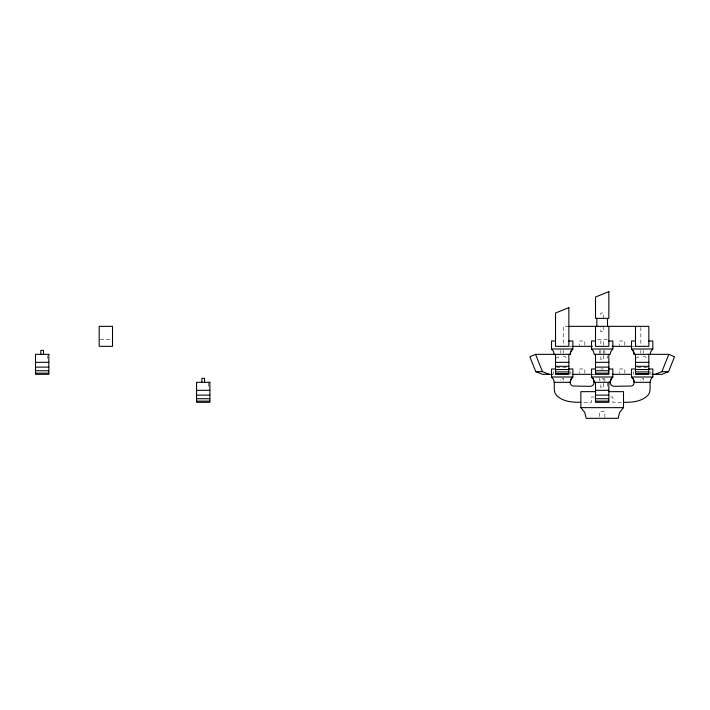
<?xml version="1.0" encoding="UTF-8"?>
<svg xmlns="http://www.w3.org/2000/svg" width="710" height="710" viewBox="0 0 710 710"><rect width="100%" height="100%" fill="white"/><g stroke="black" fill="none" stroke-linecap="round" stroke-linejoin="round"><path stroke-width="0.53" stroke-dasharray="3.55 2.66" d="M555.531 358.328L561.237 356.047M635.503 358.328L641.219 356.047M568.861 326.343L563.527 326.343L563.527 346.338M100.208 339.673L110.458 339.673M597.563 339.673L607.822 339.673M569.855 346.338L572.056 346.338M631.501 346.338L634.5 346.338M556.551 367.665L566.802 367.665M637.553 367.665L648.833 367.665M600.846 368.996L603.509 368.996M592.513 374.33L595.512 374.33M594.519 396.988L591.519 396.988L591.519 402.321L581.916 402.321M610.84 396.988L612.845 396.988L612.845 402.321L622.439 402.321M643.118 356.047L648.833 358.328M563.145 356.047L568.861 358.328M650.83 371.658L650.83 374.33M643.5 350.332L643.5 353.332M643.5 380.329L643.5 378.323L640.837 378.323L640.837 380.329M640.837 327.399L640.837 345.282M640.837 350.332L640.837 353.332M633.506 371.658L633.506 374.33M624.835 345.273L624.835 341.004L619.51 341.004L619.51 345.273M624.835 373.265L624.835 368.996L619.51 368.996L619.51 373.265M607.511 355.861L607.511 358.328M607.511 383.107L607.511 386.32M604.849 350.332L604.849 353.562M604.849 378.066L604.849 382.326M604.849 417.365L604.849 411.649L599.515 411.649L599.515 417.365M603.509 318.346L603.509 313.012L600.846 313.012L600.846 317.281M603.509 326.343L603.509 331.677L600.846 331.677L600.846 326.343M603.509 345.273L603.509 341.004L600.846 341.004L600.846 345.273M603.509 350.332L603.509 353.332M603.509 355.399L603.509 359.668L600.846 359.668L600.846 355.399M603.509 380.329L603.509 378.323L600.846 378.323L600.846 380.329M603.509 383.391L603.509 387.66L600.846 387.66L600.846 383.391M600.846 350.332L600.846 353.332M599.515 350.332L599.515 353.562M599.515 378.066L599.515 380.8M584.854 345.273L584.854 341.004L579.52 341.004L579.52 345.273M584.854 373.265L584.854 368.996L579.52 368.996L579.52 373.265M570.858 371.658L570.858 374.33M563.527 350.332L563.527 353.332M563.527 380.329L563.527 378.323L560.856 378.323L560.856 380.329M560.856 350.332L560.856 353.332M553.525 371.658L553.525 374.33M208.554 383.107L208.554 386.32M47.499 355.861L47.499 358.328"/><path stroke-width="1.06" d="M552.424 374.33L542.467 374.33L535.802 371.658L529.855 356.81L535.535 354.334L570.192 354.334L570.929 351.37L572.855 349L572.855 341.004L568.861 341.004M650.165 354.334L650.901 351.37L652.827 349L652.827 341.004L648.833 341.004M623.504 402.321C632.06 402.384 641.813 401.727 648.035 395.124C652.632 389.932 647.236 381.518 652.827 376.992L652.827 368.996L648.833 368.996M655.232 374.33L661.897 371.658L668.829 354.334L674.5 356.81L668.563 371.658L661.897 374.33L651.931 374.33M608.843 341.004L612.845 341.004L612.845 349L610.911 351.37L610.174 354.334L594.181 354.334L593.445 351.37L591.519 349L591.519 341.004L595.512 341.004M608.843 391.654L623.504 391.654L623.504 407.646L619.653 412.386L618.17 418.314L586.185 418.314L584.712 412.386L580.851 407.646L580.851 391.654L595.512 391.654M568.861 326.343L648.833 326.343L648.833 346.338L635.503 346.338L635.503 326.343M555.531 341.004L551.528 341.004L551.528 349L553.454 351.37L554.191 354.334M635.503 341.004L631.501 341.004L631.501 349A6.993 6.993 0 0 1 634.172 354.334L668.829 354.334M572.855 346.338L592.317 346.338M612.047 346.338L631.501 346.338M551.528 349L572.855 349A6.993 6.993 0 0 0 570.192 354.334M591.519 349L612.845 349M652.827 349L631.501 349L633.435 351.37L634.172 354.334M35.5 362.331L48.83 362.331M555.531 362.331L568.861 362.331M595.512 362.331L608.843 362.331M635.503 362.331L648.833 362.331M555.531 366.333L568.861 366.333M635.503 366.333L648.833 366.333M35.5 367.132L48.83 367.132M595.512 367.132L608.843 367.132M555.531 368.996L551.528 368.996L551.528 376.992C557.128 381.518 551.723 389.932 556.329 395.124C562.542 401.727 572.304 402.384 580.851 402.321M568.861 368.996L572.855 368.996L572.855 376.992A6.993 6.993 0 0 0 570.192 382.326A4.003 4.003 0 0 0 572.659 386.018L590.188 386.32A4.003 4.003 0 0 0 594.181 382.326L610.174 382.326A4.003 4.003 0 0 0 614.177 386.32L631.705 386.018A4.003 4.003 0 0 0 634.172 382.326L633.435 379.362L631.501 376.992L631.501 368.996L635.503 368.996M595.512 368.996L591.519 368.996L591.519 376.992A6.993 6.993 0 0 1 594.181 382.326L593.445 379.362L591.519 376.992L612.845 376.992L612.845 368.996L608.843 368.996M555.531 369.528L568.861 369.528M635.503 369.528L648.833 369.528M35.5 370.726L48.83 370.726M595.512 370.726L608.843 370.726M535.802 371.658L542.467 371.658L549.132 374.33M661.897 371.658L668.563 371.658M555.531 371.925L568.861 371.925M635.503 371.925L648.833 371.925M35.5 373.132L48.83 373.132M595.512 373.132L608.843 373.132M555.531 373.531L568.861 373.531M635.503 373.531L648.833 373.531M572.855 374.33L592.3 374.33M612.064 374.33L631.501 374.33M551.528 376.992L572.855 376.992L570.929 379.362L570.192 382.326L554.191 382.326M652.827 376.992L631.501 376.992A6.993 6.993 0 0 1 634.172 382.326L650.165 382.326M196.555 390.322L209.885 390.322M595.512 390.322L608.843 390.322M196.555 395.124L209.885 395.124M595.512 395.124L608.843 395.124M196.555 398.718L209.885 398.718M595.512 398.718L608.843 398.718M196.555 401.123L209.885 401.123M595.512 401.123L608.843 401.123M580.851 407.646L623.504 407.646M535.535 354.334L542.467 371.658M648.833 354.334L648.833 374.33L635.503 374.33L635.503 354.334M608.843 326.343L608.843 346.338L595.512 346.338L595.512 326.343M608.843 354.334L608.843 374.33L595.512 374.33L595.512 354.334M608.843 382.326L608.843 402.321L595.512 402.321L595.512 382.326M607.511 318.346L607.511 326.343M596.844 318.346L596.844 326.343M568.861 354.334L568.861 374.33L555.531 374.33L555.531 354.334M204.551 382.326L204.551 378.323L201.888 378.323L201.888 382.326M43.496 354.334L43.496 350.332L40.834 350.332L40.834 354.334M610.236 381.554L610.174 382.326A6.993 6.993 0 0 1 612.845 376.992L611.292 378.696L610.236 381.554M568.861 307.678L555.531 313.012L555.531 346.338L568.861 346.338L568.861 307.678M608.843 291.686L595.512 297.02L595.512 318.346L608.843 318.346L608.843 291.686M112.508 326.343L99.178 326.343L99.178 346.338L112.508 346.338L112.508 326.343M48.83 354.334L35.5 354.334L35.5 374.33L48.83 374.33L48.83 354.334M209.885 382.326L196.555 382.326L196.555 402.321L209.885 402.321L209.885 382.326"/></g></svg>
